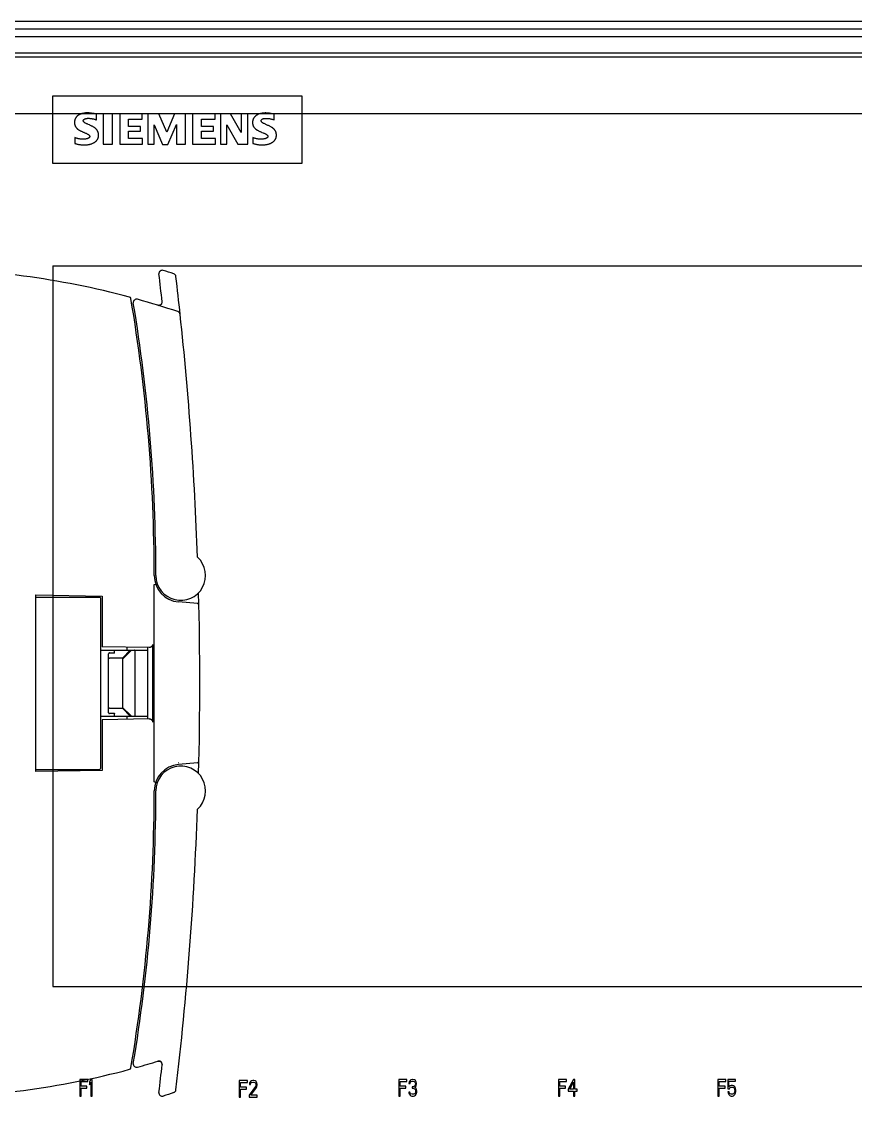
# Model space of a CAD drawing. Header units: millimetres. Extents: x 979 to 5828, y -1860 to 642.
# Drawn here: x 3157.7 to 3258.3, y 375 to 505.1 of the extents above; entities that cross this region are included whole.
import ezdxf

# ---------------------------------------------------------------- set-up
doc = ezdxf.new("R2010")
doc.units = ezdxf.units.MM

msp = doc.modelspace()

# ---------------------------------------------------------------- linework, layer by layer
at = {"color": 7, "linetype": 'Continuous'}
for p, q in [((3344.044, 505.104), (3134.022, 505.104)), ((3135.833, 504.24), (3342.233, 504.24)), ((3342.233, 503.253), (3135.833, 503.253)), ((3341.233, 501.304), (3136.833, 501.304)), ((3340.733, 500.804), (3137.333, 500.804)), ((3161.424, 496.104), (3161.424, 488.004)), ((3191.524, 496.104), (3161.424, 496.104)), ((3191.524, 488.004), (3191.524, 496.104)), ((3166.716, 493.234), (3166.716, 493.936)), ((3167.535, 493.975), (3167.535, 490.309)), ((3168.666, 493.975), (3167.535, 493.975)), ((3168.666, 490.309), (3168.666, 493.975)), ((3169.524, 493.975), (3169.524, 490.309)), ((3172.215, 493.975), (3169.524, 493.975)), ((3170.577, 492.454), (3170.577, 493.312)), ((3170.577, 493.312), (3172.215, 493.312)), ((3172.215, 493.312), (3172.215, 493.975)), ((3172.917, 493.975), (3172.917, 490.309)), ((3174.243, 493.975), (3172.917, 493.975)), ((3175.218, 491.752), (3174.243, 493.975)), ((3176.115, 493.975), (3175.218, 491.752)), ((3177.441, 493.975), (3176.115, 493.975)), ((3177.441, 490.309), (3177.441, 493.975)), ((3178.299, 493.975), (3178.299, 490.309)), ((3181.029, 493.975), (3178.299, 493.975)), ((3179.391, 492.454), (3179.391, 493.312)), ((3179.391, 493.312), (3181.029, 493.312)), ((3181.029, 493.312), (3181.029, 493.975)), ((3181.692, 493.975), (3181.692, 490.309)), ((3182.901, 493.975), (3181.692, 493.975)), ((3184.188, 491.713), (3182.901, 493.975)), ((3184.188, 493.975), (3184.188, 491.713)), ((3184.968, 493.975), (3184.188, 493.975)), ((3184.968, 490.309), (3184.968, 493.975)), ((3188.166, 493.936), (3187.948, 493.973)), ((3188.166, 493.234), (3188.166, 493.936)), ((3172.02, 492.454), (3170.577, 492.454)), ((3170.577, 490.972), (3170.577, 491.869)), ((3170.577, 491.869), (3172.02, 491.869)), ((3172.02, 491.869), (3172.02, 492.454)), ((3173.658, 490.309), (3173.658, 492.649)), ((3173.658, 492.649), (3174.672, 490.27)), ((3175.335, 490.27), (3176.388, 492.688)), ((3176.388, 492.688), (3176.388, 490.309)), ((3180.834, 492.454), (3179.391, 492.454)), ((3179.391, 490.972), (3179.391, 491.869)), ((3179.391, 491.869), (3180.834, 491.869)), ((3180.834, 491.869), (3180.834, 492.454)), ((3182.433, 490.309), (3182.433, 492.649)), ((3182.433, 492.649), (3183.759, 490.309)), ((3164.103, 491.089), (3164.103, 490.387)), ((3172.254, 490.972), (3170.577, 490.972)), ((3172.254, 490.309), (3172.254, 490.972)), ((3181.068, 490.972), (3179.391, 490.972)), ((3181.068, 490.309), (3181.068, 490.972)), ((3185.592, 491.089), (3185.592, 490.387)), ((3167.535, 490.309), (3168.666, 490.309)), ((3169.524, 490.309), (3172.254, 490.309)), ((3172.917, 490.309), (3173.658, 490.309)), ((3174.672, 490.27), (3175.335, 490.27)), ((3176.388, 490.309), (3177.441, 490.309)), ((3178.299, 490.309), (3181.068, 490.309)), ((3181.692, 490.309), (3182.433, 490.309)), ((3183.759, 490.309), (3184.968, 490.309)), ((3161.424, 488.004), (3191.524, 488.004)), ((3161.433, 475.604), (3161.433, 388.604)), ((3161.433, 475.604), (3330.233, 475.604)), ((3174.58, 471.03), (3174.562, 471.003)), ((3174.597, 471.06), (3174.58, 471.03)), ((3174.13, 470.861), (3174.127, 470.861)), ((3174.145, 470.856), (3174.13, 470.861)), ((3174.168, 470.851), (3174.145, 470.856)), ((3174.193, 470.847), (3174.168, 470.851)), ((3174.22, 470.845), (3174.193, 470.847)), ((3174.247, 470.844), (3174.22, 470.845)), ((3174.275, 470.846), (3174.247, 470.844)), ((3174.304, 470.849), (3174.275, 470.846)), ((3174.332, 470.855), (3174.304, 470.849)), ((3174.361, 470.862), (3174.332, 470.855)), ((3174.389, 470.872), (3174.361, 470.862)), ((3174.417, 470.884), (3174.389, 470.872)), ((3174.444, 470.899), (3174.417, 470.884)), ((3174.47, 470.915), (3174.444, 470.899)), ((3174.495, 470.934), (3174.47, 470.915)), ((3174.519, 470.955), (3174.495, 470.934)), ((3174.541, 470.978), (3174.519, 470.955)), ((3174.562, 471.003), (3174.541, 470.978)), ((3176.819, 469.751), (3176.819, 469.75)), ((3173.668, 437.133), (3173.857, 437.198)), ((3159.385, 435.894), (3167.385, 435.754)), ((3159.385, 414.571), (3159.385, 435.894)), ((3173.668, 413.331), (3173.668, 437.133)), ((3159.385, 435.632), (3167.085, 435.632)), ((3167.185, 435.532), (3167.185, 414.932)), ((3167.385, 435.754), (3167.385, 429.632)), ((3178.897, 434.844), (3176.606, 435.044)), ((3173.085, 429.533), (3167.385, 429.632)), ((3170.385, 429.58), (3170.385, 429.232)), ((3172.885, 429.536), (3172.885, 420.928)), ((3173.485, 429.926), (3173.485, 420.539)), ((3167.185, 429.232), (3172.885, 429.232)), ((3168.193, 428.829), (3168.185, 428.791)), ((3168.185, 421.674), (3168.185, 428.791)), ((3168.214, 428.862), (3168.193, 428.829)), ((3168.247, 428.883), (3168.214, 428.862)), ((3168.285, 428.891), (3168.247, 428.883)), ((3168.285, 428.891), (3168.815, 428.891)), ((3169.844, 428.262), (3168.285, 428.262)), ((3168.885, 428.862), (3168.885, 429.232)), ((3170.785, 429.203), (3169.844, 428.262)), ((3170.856, 429.132), (3169.914, 428.191)), ((3169.914, 422.274), (3169.914, 428.191)), ((3170.785, 429.203), (3170.785, 429.232)), ((3171.385, 421.332), (3171.385, 429.132)), ((3168.185, 421.674), (3168.195, 421.63)), ((3168.195, 421.63), (3168.224, 421.595)), ((3168.224, 421.595), (3168.269, 421.575)), ((3168.285, 422.203), (3169.844, 422.203)), ((3168.885, 421.232), (3168.885, 421.603)), ((3169.844, 422.203), (3170.785, 421.262)), ((3169.914, 422.274), (3170.856, 421.332)), ((3167.185, 421.238), (3167.191, 421.239)), ((3172.885, 421.232), (3167.185, 421.232)), ((3167.191, 421.239), (3167.197, 421.24)), ((3167.197, 421.24), (3167.203, 421.24)), ((3167.203, 421.24), (3167.209, 421.241)), ((3167.209, 421.241), (3167.214, 421.242)), ((3173.085, 420.932), (3167.385, 420.832)), ((3167.385, 420.832), (3167.385, 414.71)), ((3168.269, 421.575), (3168.285, 421.574)), ((3168.815, 421.574), (3168.285, 421.574)), ((3170.385, 421.232), (3170.385, 420.885)), ((3170.785, 421.232), (3170.785, 421.262)), ((3176.596, 415.619), (3176.57, 415.617)), ((3178.897, 415.621), (3176.606, 415.42)), ((3159.385, 414.832), (3167.085, 414.832)), ((3167.385, 414.71), (3159.385, 414.571)), ((3173.857, 413.267), (3173.668, 413.331)), ((3161.433, 388.604), (3316.633, 388.604)), ((3174.127, 379.603), (3174.13, 379.604)), ((3174.127, 379.603), (3174.127, 379.603)), ((3174.13, 379.604), (3174.145, 379.608)), ((3174.145, 379.608), (3174.168, 379.613)), ((3174.168, 379.613), (3174.193, 379.617)), ((3174.193, 379.617), (3174.22, 379.62)), ((3174.22, 379.62), (3174.247, 379.62)), ((3174.247, 379.62), (3174.275, 379.619)), ((3174.275, 379.619), (3174.304, 379.616)), ((3174.304, 379.616), (3174.332, 379.61)), ((3174.332, 379.61), (3174.361, 379.602)), ((3174.361, 379.602), (3174.389, 379.592)), ((3174.389, 379.592), (3174.417, 379.58)), ((3174.417, 379.58), (3174.444, 379.566)), ((3174.444, 379.566), (3174.47, 379.549)), ((3174.47, 379.549), (3174.495, 379.531)), ((3174.495, 379.531), (3174.519, 379.51)), ((3174.501, 379.527), (3174.498, 379.529)), ((3174.504, 379.524), (3174.501, 379.527)), ((3174.506, 379.522), (3174.504, 379.524)), ((3174.519, 379.51), (3174.541, 379.486)), ((3174.541, 379.486), (3174.562, 379.461)), ((3174.562, 379.461), (3174.58, 379.434)), ((3174.58, 379.434), (3174.597, 379.405)), ((3174.64, 379.176), (3174.641, 379.177)), ((3174.671, 379.232), (3174.673, 379.237)), ((3174.673, 379.237), (3174.682, 379.252)), ((3174.682, 379.252), (3174.685, 379.257)), ((3164.698, 377.395), (3164.698, 375.395)), ((3165.673, 377.395), (3164.698, 377.395)), ((3165.673, 377.14), (3165.673, 377.395)), ((3166.052, 377.395), (3165.889, 377.097)), ((3166.214, 377.395), (3166.052, 377.395)), ((3166.214, 375.395), (3166.214, 377.395)), ((3203.198, 377.395), (3203.198, 375.395)), ((3204.173, 377.395), (3203.198, 377.395)), ((3204.173, 377.14), (3204.173, 377.395)), ((3204.66, 377.353), (3204.552, 377.267)), ((3204.85, 377.395), (3204.66, 377.353)), ((3204.904, 377.395), (3204.85, 377.395)), ((3205.094, 377.353), (3204.904, 377.395)), ((3205.202, 377.267), (3205.094, 377.353)), ((3222.448, 377.395), (3222.448, 375.395)), ((3223.423, 377.395), (3222.448, 377.395)), ((3223.423, 377.14), (3223.423, 377.395)), ((3224.289, 377.395), (3223.639, 376.246)), ((3224.452, 377.395), (3224.289, 377.395)), ((3224.452, 376.246), (3224.452, 377.395)), ((3241.698, 377.395), (3241.698, 375.395)), ((3242.673, 377.395), (3241.698, 377.395)), ((3242.673, 377.14), (3242.673, 377.395)), ((3242.889, 377.395), (3242.889, 376.289)), ((3243.81, 377.395), (3242.889, 377.395)), ((3243.81, 377.182), (3243.81, 377.395)), ((3164.86, 376.587), (3164.86, 377.14)), ((3164.86, 377.14), (3165.673, 377.14)), ((3165.564, 376.587), (3164.86, 376.587)), ((3164.86, 375.395), (3164.86, 376.331)), ((3164.86, 376.331), (3165.564, 376.331)), ((3165.564, 376.331), (3165.564, 376.587)), ((3165.889, 377.097), (3165.889, 376.757)), ((3165.889, 376.757), (3166.052, 377.055)), ((3166.052, 377.055), (3166.052, 375.395)), ((3183.946, 377.281), (3183.946, 375.281)), ((3184.921, 377.281), (3183.946, 377.281)), ((3184.108, 376.472), (3184.108, 377.025)), ((3184.108, 377.025), (3184.921, 377.025)), ((3184.812, 376.472), (3184.108, 376.472)), ((3184.108, 375.281), (3184.108, 376.217)), ((3184.108, 376.217), (3184.812, 376.217)), ((3184.812, 376.217), (3184.812, 376.472)), ((3184.921, 377.025), (3184.921, 377.281)), ((3185.896, 376.557), (3185.137, 375.493)), ((3185.192, 376.983), (3185.164, 376.812)), ((3185.164, 376.812), (3185.3, 376.812)), ((3185.3, 377.153), (3185.192, 376.983)), ((3185.408, 377.238), (3185.3, 377.153)), ((3185.3, 376.812), (3185.354, 376.94)), ((3185.354, 376.94), (3185.435, 377.025)), ((3185.354, 375.493), (3186.031, 376.429)), ((3185.598, 377.281), (3185.408, 377.238)), ((3185.435, 377.025), (3185.571, 377.068)), ((3185.571, 377.068), (3185.679, 377.068)), ((3185.706, 377.281), (3185.598, 377.281)), ((3185.679, 377.068), (3185.814, 377.025)), ((3185.869, 377.238), (3185.706, 377.281)), ((3185.814, 377.025), (3185.896, 376.94)), ((3185.977, 377.153), (3185.869, 377.238)), ((3185.896, 376.94), (3185.95, 376.812)), ((3185.95, 376.727), (3185.896, 376.557)), ((3185.95, 376.812), (3185.95, 376.727)), ((3186.085, 376.983), (3185.977, 377.153)), ((3186.031, 376.429), (3186.085, 376.557)), ((3186.112, 376.812), (3186.085, 376.983)), ((3186.085, 376.557), (3186.112, 376.727)), ((3186.112, 376.727), (3186.112, 376.812)), ((3203.36, 376.587), (3203.36, 377.14)), ((3203.36, 377.14), (3204.173, 377.14)), ((3204.064, 376.587), (3203.36, 376.587)), ((3203.36, 375.395), (3203.36, 376.331)), ((3203.36, 376.331), (3204.064, 376.331)), ((3204.064, 376.331), (3204.064, 376.587)), ((3204.444, 377.097), (3204.416, 376.927)), ((3204.416, 376.927), (3204.552, 376.927)), ((3204.552, 377.267), (3204.444, 377.097)), ((3204.552, 376.927), (3204.606, 377.055)), ((3204.606, 377.055), (3204.687, 377.14)), ((3204.687, 377.14), (3204.823, 377.182)), ((3204.823, 377.182), (3204.931, 377.182)), ((3204.823, 376.501), (3204.823, 376.331)), ((3204.931, 376.501), (3204.823, 376.501)), ((3204.823, 376.331), (3204.931, 376.331)), ((3204.931, 377.182), (3205.066, 377.14)), ((3205.094, 376.587), (3204.931, 376.501)), ((3204.931, 376.331), (3205.094, 376.289)), ((3205.066, 377.14), (3205.148, 377.055)), ((3205.148, 376.672), (3205.094, 376.587)), ((3205.094, 376.289), (3205.175, 376.204)), ((3205.148, 377.055), (3205.202, 376.927)), ((3205.202, 376.842), (3205.148, 376.672)), ((3205.148, 376.416), (3205.256, 376.544)), ((3205.283, 376.331), (3205.148, 376.416)), ((3205.175, 376.204), (3205.229, 376.033)), ((3205.31, 377.097), (3205.202, 377.267)), ((3205.202, 376.927), (3205.202, 376.842)), ((3205.256, 376.544), (3205.31, 376.672)), ((3205.337, 376.204), (3205.283, 376.331)), ((3205.337, 376.927), (3205.31, 377.097)), ((3205.31, 376.672), (3205.337, 376.842)), ((3205.337, 376.842), (3205.337, 376.927)), ((3205.364, 376.033), (3205.337, 376.204)), ((3222.61, 376.587), (3222.61, 377.14)), ((3222.61, 377.14), (3223.423, 377.14)), ((3223.314, 376.587), (3222.61, 376.587)), ((3222.61, 375.395), (3222.61, 376.331)), ((3222.61, 376.331), (3223.314, 376.331)), ((3223.314, 376.331), (3223.314, 376.587)), ((3223.639, 376.246), (3223.639, 375.991)), ((3223.829, 376.246), (3224.289, 377.055)), ((3224.289, 376.246), (3223.829, 376.246)), ((3224.289, 377.055), (3224.289, 376.246)), ((3224.723, 376.246), (3224.452, 376.246)), ((3224.723, 375.991), (3224.723, 376.246)), ((3241.86, 376.587), (3241.86, 377.14)), ((3241.86, 377.14), (3242.673, 377.14)), ((3242.564, 376.587), (3241.86, 376.587)), ((3241.86, 375.395), (3241.86, 376.331)), ((3241.86, 376.331), (3242.564, 376.331)), ((3242.564, 376.331), (3242.564, 376.587)), ((3242.889, 376.289), (3243.079, 376.289)), ((3243.025, 376.501), (3243.025, 377.182)), ((3243.025, 377.182), (3243.81, 377.182)), ((3243.16, 376.629), (3243.025, 376.501)), ((3243.079, 376.289), (3243.187, 376.416)), ((3243.296, 376.672), (3243.16, 376.629)), ((3243.187, 376.416), (3243.296, 376.459)), ((3243.458, 376.672), (3243.296, 376.672)), ((3243.296, 376.459), (3243.458, 376.459)), ((3243.594, 376.629), (3243.458, 376.672)), ((3243.458, 376.459), (3243.566, 376.416)), ((3243.566, 376.416), (3243.648, 376.331)), ((3243.729, 376.501), (3243.594, 376.629)), ((3243.648, 376.331), (3243.702, 376.204)), ((3243.702, 376.204), (3243.729, 376.076)), ((3243.81, 376.331), (3243.729, 376.501)), ((3243.729, 376.076), (3243.729, 375.991)), ((3243.864, 376.118), (3243.81, 376.331)), ((3243.864, 375.948), (3243.864, 376.118)), ((3164.698, 375.395), (3164.86, 375.395)), ((3166.052, 375.395), (3166.214, 375.395)), ((3183.946, 375.281), (3184.108, 375.281)), ((3185.137, 375.493), (3185.137, 375.281)), ((3185.137, 375.281), (3186.112, 375.281)), ((3186.112, 375.493), (3185.354, 375.493)), ((3186.112, 375.281), (3186.112, 375.493)), ((3203.198, 375.395), (3203.36, 375.395)), ((3204.389, 375.863), (3204.416, 375.735)), ((3204.525, 375.863), (3204.389, 375.863)), ((3204.416, 375.735), (3204.471, 375.608)), ((3204.471, 375.608), (3204.552, 375.523)), ((3204.552, 375.778), (3204.525, 375.863)), ((3204.606, 375.693), (3204.552, 375.778)), ((3204.552, 375.523), (3204.66, 375.438)), ((3204.66, 375.65), (3204.606, 375.693)), ((3204.796, 375.608), (3204.66, 375.65)), ((3204.66, 375.438), (3204.769, 375.395)), ((3204.769, 375.395), (3204.985, 375.395)), ((3204.958, 375.608), (3204.796, 375.608)), ((3205.094, 375.65), (3204.958, 375.608)), ((3204.985, 375.395), (3205.094, 375.438)), ((3205.148, 375.693), (3205.094, 375.65)), ((3205.094, 375.438), (3205.202, 375.523)), ((3205.202, 375.778), (3205.148, 375.693)), ((3205.229, 375.863), (3205.202, 375.778)), ((3205.202, 375.523), (3205.283, 375.608)), ((3205.229, 376.033), (3205.229, 375.863)), ((3205.283, 375.608), (3205.337, 375.735)), ((3205.337, 375.735), (3205.364, 375.863)), ((3205.364, 375.863), (3205.364, 376.033)), ((3222.448, 375.395), (3222.61, 375.395)), ((3223.639, 375.991), (3224.289, 375.991)), ((3224.289, 375.991), (3224.289, 375.395)), ((3224.289, 375.395), (3224.452, 375.395)), ((3224.452, 375.395), (3224.452, 375.991)), ((3224.452, 375.991), (3224.723, 375.991)), ((3241.698, 375.395), (3241.86, 375.395)), ((3242.889, 375.906), (3242.944, 375.735)), ((3243.052, 375.906), (3242.889, 375.906)), ((3242.944, 375.735), (3243.025, 375.565)), ((3243.025, 375.565), (3243.16, 375.438)), ((3243.106, 375.735), (3243.052, 375.906)), ((3243.187, 375.65), (3243.106, 375.735)), ((3243.16, 375.438), (3243.296, 375.395)), ((3243.296, 375.608), (3243.187, 375.65)), ((3243.458, 375.608), (3243.296, 375.608)), ((3243.296, 375.395), (3243.458, 375.395)), ((3243.566, 375.65), (3243.458, 375.608)), ((3243.458, 375.395), (3243.594, 375.438)), ((3243.648, 375.735), (3243.566, 375.65)), ((3243.594, 375.438), (3243.729, 375.565)), ((3243.702, 375.863), (3243.648, 375.735)), ((3243.729, 375.991), (3243.702, 375.863)), ((3243.729, 375.565), (3243.81, 375.735)), ((3243.81, 375.735), (3243.864, 375.948))]:
    msp.add_line(p, q, dxfattribs=at)
at = {"color": 215, "true_color": 0xa953a0}
msp.add_lwpolyline([(3141.033, 494.006), (3337.033, 494.006), (3337.033, 354.006), (3141.033, 354.006), (3141.033, 494.006)], dxfattribs=at)
at = {"color": 7, "linetype": 'Continuous'}
for points in [[(3166.498, 493.975), (3166.425, 493.988), (3166.352, 494), (3166.279, 494.012), (3166.206, 494.024), (3166.133, 494.035), (3166.06, 494.044), (3165.986, 494.054), (3165.913, 494.061), (3165.839, 494.068), (3165.766, 494.073), (3165.692, 494.077), (3165.618, 494.078), (3165.544, 494.077), (3165.47, 494.073), (3165.396, 494.068), (3165.323, 494.06), (3165.249, 494.05), (3165.176, 494.039), (3165.104, 494.025), (3165.031, 494.008), (3164.96, 493.989), (3164.889, 493.968), (3164.82, 493.943), (3164.785, 493.93), (3164.751, 493.916), (3164.717, 493.901), (3164.684, 493.885), (3164.651, 493.868), (3164.618, 493.851), (3164.586, 493.833), (3164.554, 493.814), (3164.522, 493.794), (3164.492, 493.773), (3164.462, 493.751), (3164.432, 493.728), (3164.404, 493.705), (3164.376, 493.68), (3164.349, 493.654), (3164.323, 493.628), (3164.298, 493.6), (3164.275, 493.572), (3164.252, 493.542), (3164.231, 493.512), (3164.211, 493.481), (3164.192, 493.448), (3164.174, 493.416), (3164.158, 493.382), (3164.143, 493.348), (3164.129, 493.314), (3164.117, 493.279), (3164.106, 493.243), (3164.096, 493.208), (3164.088, 493.171), (3164.081, 493.135), (3164.075, 493.098), (3164.071, 493.062), (3164.067, 493.025), (3164.065, 492.987), (3164.064, 492.95), (3164.064, 492.913), (3164.065, 492.876), (3164.067, 492.839), (3164.07, 492.802), (3164.075, 492.765), (3164.081, 492.728), (3164.088, 492.692), (3164.096, 492.656), (3164.106, 492.62), (3164.118, 492.585), (3164.13, 492.55), (3164.145, 492.516), (3164.16, 492.482), (3164.177, 492.449), (3164.195, 492.417), (3164.214, 492.385), (3164.235, 492.354), (3164.256, 492.324), (3164.279, 492.294), (3164.303, 492.266), (3164.327, 492.238), (3164.352, 492.211), (3164.379, 492.184), (3164.406, 492.159), (3164.434, 492.134), (3164.462, 492.111), (3164.491, 492.088), (3164.521, 492.066), (3164.552, 492.046), (3164.583, 492.026), (3164.647, 491.988), (3164.712, 491.953), (3164.778, 491.919), (3164.844, 491.887), (3164.911, 491.855), (3164.978, 491.825), (3165.046, 491.795), (3165.113, 491.765), (3165.181, 491.737), (3165.25, 491.708), (3165.318, 491.679), (3165.385, 491.65), (3165.453, 491.62), (3165.52, 491.589), (3165.587, 491.557), (3165.652, 491.523), (3165.684, 491.504), (3165.716, 491.485), (3165.747, 491.465), (3165.777, 491.443), (3165.806, 491.419), (3165.832, 491.393), (3165.845, 491.379), (3165.856, 491.365), (3165.867, 491.349), (3165.877, 491.333), (3165.886, 491.316), (3165.894, 491.299), (3165.9, 491.282), (3165.905, 491.264), (3165.908, 491.245), (3165.908, 491.227), (3165.907, 491.208), (3165.903, 491.19), (3165.898, 491.172), (3165.891, 491.154), (3165.883, 491.137), (3165.873, 491.121), (3165.862, 491.106), (3165.85, 491.092), (3165.837, 491.079), (3165.823, 491.066), (3165.809, 491.055), (3165.793, 491.044), (3165.761, 491.025), (3165.728, 491.008), (3165.694, 490.993), (3165.66, 490.98), (3165.625, 490.968), (3165.589, 490.958), (3165.553, 490.949), (3165.517, 490.94), (3165.481, 490.933), (3165.408, 490.921), (3165.335, 490.912), (3165.261, 490.906), (3165.187, 490.902), (3165.113, 490.9), (3165.04, 490.9), (3164.966, 490.902), (3164.892, 490.906), (3164.818, 490.912), (3164.745, 490.921), (3164.672, 490.931), (3164.599, 490.944), (3164.526, 490.959), (3164.454, 490.976), (3164.383, 490.995), (3164.312, 491.016), (3164.242, 491.038), (3164.172, 491.063), (3164.103, 491.089)], [(3165.723, 492.679), (3165.655, 492.709), (3165.587, 492.74), (3165.52, 492.771), (3165.454, 492.803), (3165.389, 492.838), (3165.356, 492.857), (3165.325, 492.876), (3165.294, 492.897), (3165.264, 492.918), (3165.235, 492.942), (3165.208, 492.968), (3165.196, 492.981), (3165.184, 492.996), (3165.172, 493.011), (3165.161, 493.027), (3165.152, 493.043), (3165.143, 493.06), (3165.136, 493.078), (3165.13, 493.095), (3165.126, 493.114), (3165.125, 493.132), (3165.125, 493.15), (3165.128, 493.169), (3165.132, 493.187), (3165.139, 493.205), (3165.147, 493.222), (3165.157, 493.238), (3165.169, 493.252), (3165.181, 493.266), (3165.195, 493.279), (3165.209, 493.29), (3165.225, 493.301), (3165.24, 493.311), (3165.273, 493.33), (3165.306, 493.345), (3165.341, 493.359), (3165.376, 493.372), (3165.411, 493.383), (3165.447, 493.392), (3165.483, 493.401), (3165.519, 493.408), (3165.555, 493.415), (3165.592, 493.42), (3165.629, 493.424), (3165.666, 493.426), (3165.703, 493.428), (3165.74, 493.429), (3165.777, 493.429), (3165.851, 493.426), (3165.925, 493.421), (3165.998, 493.413), (3166.072, 493.402), (3166.145, 493.39), (3166.217, 493.376), (3166.29, 493.36), (3166.362, 493.342), (3166.433, 493.323), (3166.504, 493.303), (3166.575, 493.281), (3166.646, 493.258), (3166.716, 493.234)], [(3166.716, 493.936), (3166.643, 493.949), (3166.498, 493.975)], [(3187.948, 493.973), (3187.876, 493.985), (3187.803, 493.997), (3187.731, 494.008), (3187.658, 494.019), (3187.585, 494.029), (3187.512, 494.039), (3187.439, 494.047), (3187.366, 494.054), (3187.293, 494.06), (3187.219, 494.065), (3187.146, 494.068), (3187.072, 494.068), (3186.999, 494.066), (3186.925, 494.062), (3186.852, 494.056), (3186.779, 494.048), (3186.706, 494.037), (3186.633, 494.024), (3186.561, 494.009), (3186.49, 493.991), (3186.419, 493.971), (3186.349, 493.948), (3186.28, 493.921), (3186.246, 493.907), (3186.213, 493.892), (3186.18, 493.876), (3186.147, 493.86), (3186.114, 493.842), (3186.082, 493.824), (3186.05, 493.805), (3186.019, 493.785), (3185.988, 493.765), (3185.958, 493.743), (3185.929, 493.721), (3185.9, 493.698), (3185.872, 493.674), (3185.845, 493.649), (3185.819, 493.623), (3185.794, 493.596), (3185.77, 493.568), (3185.746, 493.539), (3185.724, 493.509), (3185.704, 493.479), (3185.684, 493.447), (3185.666, 493.415), (3185.648, 493.383), (3185.633, 493.349), (3185.618, 493.315), (3185.605, 493.281), (3185.593, 493.246), (3185.583, 493.21), (3185.574, 493.175), (3185.566, 493.138), (3185.56, 493.102), (3185.554, 493.066), (3185.551, 493.029), (3185.548, 492.992), (3185.546, 492.955), (3185.546, 492.918), (3185.547, 492.881), (3185.549, 492.844), (3185.552, 492.807), (3185.556, 492.77), (3185.562, 492.734), (3185.569, 492.698), (3185.577, 492.662), (3185.587, 492.626), (3185.598, 492.591), (3185.611, 492.556), (3185.625, 492.522), (3185.64, 492.489), (3185.657, 492.456), (3185.675, 492.424), (3185.694, 492.392), (3185.715, 492.361), (3185.736, 492.331), (3185.758, 492.302), (3185.782, 492.273), (3185.806, 492.245), (3185.831, 492.218), (3185.857, 492.192), (3185.884, 492.166), (3185.911, 492.142), (3185.94, 492.118), (3185.969, 492.095), (3185.998, 492.073), (3186.028, 492.052), (3186.059, 492.032), (3186.09, 492.013), (3186.154, 491.976), (3186.219, 491.941), (3186.285, 491.908), (3186.351, 491.876), (3186.418, 491.845), (3186.485, 491.815), (3186.552, 491.785), (3186.62, 491.756), (3186.687, 491.728)], [(3187.319, 492.608), (3187.168, 492.675), (3187.092, 492.709), (3187.017, 492.743), (3186.942, 492.779), (3186.869, 492.817), (3186.833, 492.837), (3186.797, 492.859), (3186.762, 492.881), (3186.729, 492.906), (3186.697, 492.933), (3186.682, 492.947), (3186.668, 492.963), (3186.655, 492.979), (3186.642, 492.995), (3186.631, 493.013), (3186.621, 493.032), (3186.612, 493.051), (3186.605, 493.071), (3186.6, 493.091), (3186.597, 493.111), (3186.596, 493.132), (3186.598, 493.153), (3186.602, 493.174), (3186.608, 493.194), (3186.616, 493.214), (3186.625, 493.233), (3186.637, 493.251), (3186.649, 493.269), (3186.663, 493.285), (3186.678, 493.299), (3186.694, 493.313), (3186.711, 493.325), (3186.729, 493.335), (3186.747, 493.345), (3186.766, 493.354), (3186.785, 493.362), (3186.826, 493.375), (3186.867, 493.386), (3186.908, 493.395), (3186.949, 493.403), (3186.99, 493.409), (3187.031, 493.413), (3187.072, 493.417), (3187.113, 493.419), (3187.196, 493.421), (3187.278, 493.419), (3187.361, 493.415), (3187.444, 493.408), (3187.526, 493.399), (3187.608, 493.386), (3187.689, 493.371), (3187.77, 493.354), (3187.85, 493.334), (3187.93, 493.312), (3188.009, 493.288), (3188.088, 493.262), (3188.166, 493.234)], [(3164.103, 490.387), (3164.174, 490.367), (3164.246, 490.348), (3164.317, 490.33), (3164.389, 490.313), (3164.462, 490.297), (3164.534, 490.282), (3164.607, 490.269), (3164.68, 490.256), (3164.753, 490.246), (3164.827, 490.236), (3164.901, 490.228), (3164.974, 490.222), (3165.048, 490.217), (3165.122, 490.214), (3165.196, 490.213), (3165.27, 490.213), (3165.344, 490.214), (3165.418, 490.218), (3165.492, 490.223), (3165.566, 490.23), (3165.64, 490.239), (3165.713, 490.25), (3165.786, 490.262), (3165.859, 490.277), (3165.931, 490.294), (3166.002, 490.314), (3166.073, 490.335), (3166.143, 490.36), (3166.212, 490.386), (3166.28, 490.416), (3166.347, 490.448), (3166.412, 490.483), (3166.444, 490.502), (3166.476, 490.522), (3166.507, 490.542), (3166.538, 490.563), (3166.568, 490.585), (3166.597, 490.608), (3166.626, 490.632), (3166.654, 490.656), (3166.68, 490.682), (3166.706, 490.709), (3166.731, 490.736), (3166.755, 490.765), (3166.778, 490.794), (3166.8, 490.824), (3166.821, 490.855), (3166.84, 490.887), (3166.858, 490.92), (3166.875, 490.953), (3166.89, 490.987), (3166.904, 491.021), (3166.917, 491.056), (3166.928, 491.092), (3166.938, 491.127), (3166.946, 491.164), (3166.953, 491.2), (3166.959, 491.237), (3166.963, 491.274), (3166.966, 491.311), (3166.968, 491.348), (3166.969, 491.386), (3166.969, 491.423), (3166.967, 491.46), (3166.965, 491.498), (3166.961, 491.535), (3166.956, 491.571), (3166.95, 491.608), (3166.942, 491.644), (3166.933, 491.68), (3166.923, 491.716), (3166.912, 491.751), (3166.899, 491.786), (3166.885, 491.82), (3166.869, 491.854), (3166.853, 491.887), (3166.835, 491.92), (3166.816, 491.952), (3166.796, 491.983), (3166.774, 492.014), (3166.752, 492.044), (3166.729, 492.073), (3166.705, 492.101), (3166.68, 492.129), (3166.654, 492.155), (3166.627, 492.181), (3166.6, 492.206), (3166.571, 492.23), (3166.542, 492.253), (3166.513, 492.276), (3166.482, 492.297), (3166.452, 492.318), (3166.388, 492.356), (3166.324, 492.393), (3166.259, 492.428), (3166.193, 492.462), (3166.127, 492.494), (3166.06, 492.527), (3165.993, 492.558), (3165.925, 492.589), (3165.858, 492.619), (3165.723, 492.679)], [(3185.592, 490.387), (3185.672, 490.365), (3185.752, 490.344), (3185.832, 490.325), (3185.913, 490.306), (3185.994, 490.289), (3186.075, 490.274), (3186.157, 490.26), (3186.238, 490.248), (3186.321, 490.238), (3186.403, 490.23), (3186.485, 490.224), (3186.568, 490.219), (3186.651, 490.217), (3186.734, 490.216), (3186.816, 490.218), (3186.899, 490.222), (3186.982, 490.228), (3187.064, 490.237), (3187.146, 490.247), (3187.228, 490.261), (3187.309, 490.276), (3187.39, 490.295), (3187.47, 490.316), (3187.549, 490.341), (3187.588, 490.354), (3187.627, 490.368), (3187.665, 490.383), (3187.704, 490.399), (3187.742, 490.416), (3187.779, 490.433), (3187.816, 490.452), (3187.853, 490.471), (3187.889, 490.492), (3187.925, 490.513), (3187.96, 490.536), (3187.994, 490.559), (3188.028, 490.584), (3188.06, 490.609), (3188.092, 490.636), (3188.123, 490.664), (3188.152, 490.693), (3188.18, 490.724), (3188.207, 490.755), (3188.233, 490.788), (3188.257, 490.822), (3188.28, 490.857), (3188.301, 490.893), (3188.32, 490.93), (3188.338, 490.967), (3188.354, 491.006), (3188.369, 491.045), (3188.381, 491.084), (3188.392, 491.124), (3188.401, 491.165), (3188.409, 491.206), (3188.415, 491.247), (3188.419, 491.288), (3188.422, 491.33), (3188.423, 491.371), (3188.423, 491.413), (3188.422, 491.455), (3188.419, 491.496), (3188.415, 491.538), (3188.409, 491.579), (3188.402, 491.62), (3188.393, 491.66), (3188.382, 491.7), (3188.37, 491.74), (3188.356, 491.779), (3188.34, 491.817), (3188.323, 491.855), (3188.304, 491.892), (3188.283, 491.928), (3188.262, 491.963), (3188.238, 491.998), (3188.214, 492.032), (3188.188, 492.064), (3188.161, 492.096), (3188.133, 492.127), (3188.104, 492.157), (3188.074, 492.185), (3188.043, 492.213), (3188.011, 492.239), (3187.978, 492.264), (3187.945, 492.288), (3187.91, 492.311), (3187.875, 492.333), (3187.839, 492.354), (3187.767, 492.394), (3187.694, 492.433), (3187.62, 492.47), (3187.545, 492.506), (3187.47, 492.541), (3187.395, 492.575), (3187.319, 492.608)], [(3186.687, 491.728), (3186.823, 491.671), (3186.891, 491.642), (3186.958, 491.613), (3187.025, 491.583), (3187.092, 491.551), (3187.157, 491.517), (3187.189, 491.499), (3187.22, 491.48), (3187.251, 491.46), (3187.281, 491.438), (3187.309, 491.414), (3187.323, 491.401), (3187.335, 491.388), (3187.348, 491.373), (3187.359, 491.359), (3187.37, 491.343), (3187.38, 491.327), (3187.388, 491.31), (3187.395, 491.293), (3187.4, 491.275), (3187.404, 491.257), (3187.405, 491.239), (3187.404, 491.22), (3187.401, 491.202), (3187.396, 491.184), (3187.39, 491.166), (3187.382, 491.149), (3187.372, 491.133), (3187.361, 491.118), (3187.349, 491.104), (3187.336, 491.091), (3187.322, 491.078), (3187.307, 491.067), (3187.292, 491.056), (3187.276, 491.047), (3187.244, 491.029), (3187.211, 491.013), (3187.177, 490.999), (3187.142, 490.986), (3187.107, 490.975), (3187.071, 490.965), (3187.036, 490.956), (3186.964, 490.941), (3186.891, 490.929), (3186.818, 490.919), (3186.745, 490.912), (3186.672, 490.907), (3186.598, 490.905), (3186.525, 490.904), (3186.451, 490.906), (3186.378, 490.91), (3186.304, 490.916), (3186.231, 490.924), (3186.158, 490.934), (3186.086, 490.946), (3186.014, 490.961), (3185.942, 490.978), (3185.871, 490.996), (3185.8, 491.017), (3185.73, 491.039), (3185.661, 491.063), (3185.592, 491.089)], [(3176.033, 474.657), (3175.719, 474.76), (3175.404, 474.862), (3175.088, 474.962), (3174.772, 475.062)], [(3173.485, 429.926), (3173.485, 429.916), (3173.484, 429.906), (3173.484, 429.896), (3173.483, 429.886), (3173.482, 429.877), (3173.481, 429.867), (3173.479, 429.857), (3173.477, 429.847), (3173.475, 429.838), (3173.473, 429.828), (3173.47, 429.818), (3173.467, 429.809), (3173.465, 429.8), (3173.461, 429.791), (3173.458, 429.782), (3173.455, 429.774), (3173.451, 429.765), (3173.447, 429.757), (3173.443, 429.748), (3173.439, 429.74), (3173.434, 429.732), (3173.429, 429.724), (3173.425, 429.716), (3173.419, 429.708), (3173.414, 429.7), (3173.409, 429.692), (3173.403, 429.685), (3173.397, 429.677), (3173.391, 429.67), (3173.385, 429.663), (3173.378, 429.656), (3173.372, 429.649), (3173.365, 429.642), (3173.358, 429.636), (3173.351, 429.63), (3173.344, 429.623), (3173.336, 429.617), (3173.329, 429.612), (3173.321, 429.606), (3173.313, 429.6), (3173.305, 429.595), (3173.297, 429.59), (3173.288, 429.585), (3173.28, 429.58), (3173.271, 429.576), (3173.263, 429.571), (3173.254, 429.567), (3173.245, 429.563), (3173.236, 429.56), (3173.227, 429.556), (3173.218, 429.553), (3173.208, 429.55), (3173.199, 429.548), (3173.19, 429.545), (3173.18, 429.543), (3173.171, 429.541), (3173.162, 429.539), (3173.152, 429.537), (3173.143, 429.536), (3173.133, 429.535), (3173.123, 429.534), (3173.114, 429.533), (3173.104, 429.533), (3173.095, 429.533), (3173.085, 429.533)], [(3168.185, 428.191), (3168.185, 428.193), (3168.185, 428.194), (3168.185, 428.196), (3168.185, 428.198), (3168.186, 428.199), (3168.186, 428.201), (3168.186, 428.202), (3168.187, 428.204), (3168.187, 428.206), (3168.188, 428.207), (3168.188, 428.209), (3168.189, 428.21), (3168.19, 428.212), (3168.19, 428.214), (3168.191, 428.215), (3168.192, 428.217), (3168.193, 428.218), (3168.194, 428.22), (3168.195, 428.221), (3168.196, 428.223), (3168.197, 428.225), (3168.198, 428.226), (3168.2, 428.228), (3168.201, 428.229), (3168.202, 428.231), (3168.204, 428.232), (3168.205, 428.233), (3168.206, 428.235), (3168.208, 428.236), (3168.21, 428.237), (3168.211, 428.239), (3168.213, 428.24), (3168.214, 428.241), (3168.216, 428.242), (3168.218, 428.244), (3168.22, 428.245), (3168.222, 428.246), (3168.224, 428.247), (3168.227, 428.248), (3168.229, 428.249), (3168.231, 428.25), (3168.233, 428.251), (3168.235, 428.252), (3168.238, 428.253), (3168.24, 428.254), (3168.242, 428.255), (3168.244, 428.256), (3168.247, 428.256), (3168.249, 428.257), (3168.252, 428.258), (3168.254, 428.258), (3168.257, 428.259), (3168.259, 428.259), (3168.262, 428.26), (3168.264, 428.26), (3168.267, 428.26), (3168.27, 428.261), (3168.272, 428.261), (3168.275, 428.261), (3168.277, 428.261), (3168.28, 428.262), (3168.282, 428.262), (3168.285, 428.262)], [(3168.885, 428.862), (3168.883, 428.863), (3168.88, 428.865), (3168.878, 428.866), (3168.876, 428.868), (3168.873, 428.869), (3168.871, 428.871), (3168.869, 428.872), (3168.866, 428.874), (3168.864, 428.875), (3168.861, 428.876), (3168.859, 428.878), (3168.857, 428.879), (3168.855, 428.88), (3168.853, 428.88), (3168.851, 428.881), (3168.849, 428.882), (3168.847, 428.883), (3168.845, 428.884), (3168.843, 428.885), (3168.841, 428.885), (3168.839, 428.886), (3168.837, 428.887), (3168.835, 428.887), (3168.833, 428.888), (3168.832, 428.888), (3168.83, 428.889), (3168.829, 428.889), (3168.827, 428.89), (3168.826, 428.89), (3168.824, 428.89), (3168.823, 428.89), (3168.822, 428.891), (3168.82, 428.891), (3168.819, 428.891), (3168.817, 428.891), (3168.816, 428.891), (3168.814, 428.891)], [(3169.844, 428.262), (3169.846, 428.26), (3169.848, 428.259), (3169.85, 428.258), (3169.853, 428.257), (3169.855, 428.255), (3169.857, 428.254), (3169.859, 428.253), (3169.861, 428.251), (3169.863, 428.25), (3169.865, 428.248), (3169.867, 428.247), (3169.869, 428.245), (3169.871, 428.243), (3169.874, 428.242), (3169.876, 428.24), (3169.878, 428.238), (3169.88, 428.236), (3169.882, 428.235), (3169.883, 428.233), (3169.885, 428.231), (3169.887, 428.229), (3169.889, 428.227), (3169.891, 428.225), (3169.893, 428.223), (3169.894, 428.221), (3169.896, 428.219), (3169.898, 428.217), (3169.899, 428.215), (3169.901, 428.213), (3169.902, 428.211), (3169.904, 428.209), (3169.905, 428.206), (3169.907, 428.204), (3169.908, 428.202), (3169.909, 428.2), (3169.911, 428.198), (3169.912, 428.195), (3169.913, 428.193), (3169.914, 428.191)], [(3170.785, 429.232), (3170.787, 429.232), (3170.788, 429.232), (3170.79, 429.232), (3170.791, 429.232), (3170.793, 429.232), (3170.795, 429.231), (3170.796, 429.231), (3170.798, 429.231), (3170.8, 429.23), (3170.801, 429.23), (3170.803, 429.229), (3170.804, 429.229), (3170.806, 429.228), (3170.807, 429.227), (3170.809, 429.226), (3170.81, 429.226), (3170.812, 429.225), (3170.813, 429.224), (3170.815, 429.223), (3170.817, 429.222), (3170.818, 429.221), (3170.82, 429.219), (3170.821, 429.218), (3170.823, 429.217), (3170.824, 429.215), (3170.826, 429.214), (3170.827, 429.213), (3170.829, 429.211), (3170.83, 429.21), (3170.831, 429.208), (3170.832, 429.207), (3170.834, 429.205), (3170.835, 429.203), (3170.836, 429.201), (3170.837, 429.199), (3170.839, 429.197), (3170.84, 429.195), (3170.841, 429.193), (3170.842, 429.191), (3170.843, 429.189), (3170.844, 429.187), (3170.845, 429.184), (3170.846, 429.182), (3170.847, 429.18), (3170.848, 429.178), (3170.849, 429.175), (3170.85, 429.173), (3170.85, 429.171), (3170.851, 429.168), (3170.852, 429.166), (3170.852, 429.163), (3170.853, 429.161), (3170.853, 429.158), (3170.854, 429.156), (3170.854, 429.153), (3170.855, 429.15), (3170.855, 429.148), (3170.855, 429.145), (3170.855, 429.143), (3170.855, 429.14), (3170.856, 429.138), (3170.856, 429.135), (3170.856, 429.132)], [(3168.285, 422.203), (3168.282, 422.203), (3168.279, 422.203), (3168.277, 422.203), (3168.274, 422.203), (3168.271, 422.204), (3168.269, 422.204), (3168.266, 422.204), (3168.263, 422.205), (3168.26, 422.205), (3168.258, 422.206), (3168.255, 422.206), (3168.252, 422.207), (3168.25, 422.208), (3168.247, 422.208), (3168.245, 422.209), (3168.242, 422.21), (3168.24, 422.211), (3168.238, 422.211), (3168.236, 422.212), (3168.233, 422.213), (3168.231, 422.214), (3168.229, 422.215), (3168.227, 422.216), (3168.225, 422.217), (3168.223, 422.218), (3168.221, 422.22), (3168.218, 422.221), (3168.216, 422.222), (3168.214, 422.224), (3168.213, 422.225), (3168.211, 422.226), (3168.21, 422.227), (3168.208, 422.229), (3168.207, 422.23), (3168.205, 422.231), (3168.204, 422.233), (3168.202, 422.234), (3168.201, 422.235), (3168.2, 422.237), (3168.198, 422.238), (3168.197, 422.24), (3168.196, 422.242), (3168.195, 422.243), (3168.194, 422.245), (3168.193, 422.247), (3168.192, 422.248), (3168.191, 422.25), (3168.19, 422.251), (3168.19, 422.253), (3168.189, 422.254), (3168.188, 422.256), (3168.188, 422.257), (3168.187, 422.259), (3168.187, 422.261), (3168.186, 422.262), (3168.186, 422.264), (3168.186, 422.265), (3168.185, 422.267), (3168.185, 422.269), (3168.185, 422.27), (3168.185, 422.272), (3168.185, 422.274)], [(3168.885, 421.603), (3168.883, 421.601), (3168.88, 421.6), (3168.878, 421.598), (3168.876, 421.597), (3168.873, 421.595), (3168.871, 421.594), (3168.869, 421.592), (3168.866, 421.591), (3168.864, 421.59), (3168.861, 421.588), (3168.859, 421.587), (3168.857, 421.586), (3168.855, 421.585), (3168.853, 421.584), (3168.851, 421.583), (3168.849, 421.582), (3168.847, 421.582), (3168.845, 421.581), (3168.843, 421.58), (3168.841, 421.579), (3168.839, 421.579), (3168.837, 421.578), (3168.835, 421.577), (3168.833, 421.577), (3168.832, 421.576), (3168.83, 421.576), (3168.829, 421.575), (3168.827, 421.575), (3168.826, 421.575), (3168.825, 421.575), (3168.823, 421.574), (3168.822, 421.574), (3168.82, 421.574), (3168.819, 421.574), (3168.817, 421.574), (3168.816, 421.574), (3168.814, 421.574)], [(3169.914, 422.274), (3169.913, 422.271), (3169.912, 422.269), (3169.911, 422.267), (3169.909, 422.265), (3169.908, 422.263), (3169.907, 422.26), (3169.905, 422.258), (3169.904, 422.256), (3169.902, 422.254), (3169.901, 422.252), (3169.899, 422.25), (3169.898, 422.248), (3169.896, 422.246), (3169.894, 422.244), (3169.893, 422.242), (3169.891, 422.24), (3169.889, 422.238), (3169.887, 422.236), (3169.885, 422.234), (3169.883, 422.232), (3169.882, 422.23), (3169.88, 422.228), (3169.878, 422.226), (3169.876, 422.225), (3169.874, 422.223), (3169.871, 422.221), (3169.869, 422.22), (3169.867, 422.218), (3169.865, 422.217), (3169.863, 422.215), (3169.861, 422.214), (3169.859, 422.212), (3169.857, 422.211), (3169.855, 422.209), (3169.853, 422.208), (3169.85, 422.207), (3169.848, 422.205), (3169.846, 422.204), (3169.844, 422.203)], [(3170.856, 421.332), (3170.856, 421.33), (3170.856, 421.327), (3170.855, 421.324), (3170.855, 421.321), (3170.855, 421.319), (3170.855, 421.316), (3170.854, 421.313), (3170.854, 421.31), (3170.854, 421.308), (3170.853, 421.305), (3170.852, 421.302), (3170.852, 421.3), (3170.851, 421.297), (3170.85, 421.294), (3170.85, 421.292), (3170.849, 421.29), (3170.848, 421.287), (3170.847, 421.285), (3170.846, 421.283), (3170.846, 421.281), (3170.845, 421.279), (3170.844, 421.276), (3170.842, 421.274), (3170.841, 421.272), (3170.84, 421.27), (3170.839, 421.268), (3170.838, 421.266), (3170.836, 421.264), (3170.835, 421.262), (3170.834, 421.26), (3170.833, 421.259), (3170.831, 421.257), (3170.83, 421.255), (3170.829, 421.254), (3170.828, 421.252), (3170.826, 421.251), (3170.825, 421.25), (3170.823, 421.248), (3170.822, 421.247), (3170.82, 421.246), (3170.819, 421.244), (3170.817, 421.243), (3170.815, 421.242), (3170.814, 421.241), (3170.812, 421.24), (3170.811, 421.239), (3170.809, 421.238), (3170.808, 421.238), (3170.806, 421.237), (3170.805, 421.236), (3170.803, 421.236), (3170.801, 421.235), (3170.8, 421.235), (3170.798, 421.234), (3170.797, 421.234), (3170.795, 421.233), (3170.793, 421.233), (3170.792, 421.233), (3170.79, 421.233), (3170.788, 421.232), (3170.787, 421.232), (3170.785, 421.232)], [(3173.085, 420.932), (3173.095, 420.932), (3173.104, 420.932), (3173.114, 420.931), (3173.123, 420.931), (3173.133, 420.93), (3173.143, 420.929), (3173.152, 420.927), (3173.162, 420.926), (3173.171, 420.924), (3173.18, 420.922), (3173.19, 420.92), (3173.199, 420.917), (3173.208, 420.914), (3173.218, 420.912), (3173.227, 420.908), (3173.236, 420.905), (3173.245, 420.901), (3173.254, 420.897), (3173.263, 420.893), (3173.271, 420.889), (3173.28, 420.885), (3173.288, 420.88), (3173.297, 420.875), (3173.305, 420.87), (3173.313, 420.864), (3173.321, 420.859), (3173.329, 420.853), (3173.336, 420.847), (3173.344, 420.841), (3173.351, 420.835), (3173.358, 420.829), (3173.365, 420.822), (3173.372, 420.816), (3173.378, 420.809), (3173.385, 420.802), (3173.391, 420.795), (3173.397, 420.787), (3173.403, 420.78), (3173.409, 420.772), (3173.414, 420.765), (3173.419, 420.757), (3173.425, 420.749), (3173.429, 420.741), (3173.434, 420.733), (3173.439, 420.725), (3173.443, 420.717), (3173.447, 420.708), (3173.451, 420.7), (3173.455, 420.691), (3173.458, 420.682), (3173.461, 420.674), (3173.465, 420.665), (3173.467, 420.656), (3173.47, 420.646), (3173.473, 420.637), (3173.475, 420.627), (3173.477, 420.617), (3173.479, 420.608), (3173.481, 420.598), (3173.482, 420.588), (3173.483, 420.578), (3173.484, 420.568), (3173.484, 420.558), (3173.485, 420.549), (3173.485, 420.539)], [(3174.326, 379.612), (3174.322, 379.613), (3174.317, 379.614), (3174.311, 379.615), (3174.306, 379.616), (3174.3, 379.617), (3174.294, 379.618), (3174.289, 379.618), (3174.283, 379.619), (3174.278, 379.619), (3174.272, 379.62), (3174.266, 379.62), (3174.261, 379.62), (3174.255, 379.621), (3174.25, 379.621), (3174.244, 379.621), (3174.238, 379.621), (3174.233, 379.621), (3174.227, 379.62), (3174.221, 379.62), (3174.216, 379.62), (3174.21, 379.619), (3174.204, 379.619), (3174.199, 379.618), (3174.193, 379.618), (3174.188, 379.617), (3174.182, 379.616), (3174.176, 379.615), (3174.171, 379.614), (3174.165, 379.613), (3174.16, 379.612), (3174.154, 379.611), (3174.149, 379.609), (3174.143, 379.608), (3174.138, 379.607), (3174.133, 379.605), (3174.127, 379.604)], [(3174.498, 379.529), (3174.494, 379.532), (3174.49, 379.536), (3174.485, 379.539), (3174.481, 379.542), (3174.477, 379.546), (3174.472, 379.549), (3174.468, 379.552), (3174.463, 379.555), (3174.458, 379.558), (3174.454, 379.561), (3174.449, 379.564), (3174.444, 379.567), (3174.439, 379.569), (3174.434, 379.572), (3174.429, 379.575), (3174.425, 379.577), (3174.42, 379.58), (3174.415, 379.582), (3174.41, 379.584), (3174.405, 379.587), (3174.399, 379.589), (3174.394, 379.591), (3174.389, 379.593), (3174.384, 379.595), (3174.379, 379.597), (3174.374, 379.599), (3174.368, 379.601), (3174.363, 379.602), (3174.358, 379.604), (3174.353, 379.606), (3174.347, 379.607), (3174.342, 379.609), (3174.337, 379.61), (3174.331, 379.611), (3174.326, 379.612)], [(3174.51, 379.519), (3174.509, 379.52), (3174.506, 379.522)], [(3174.614, 379.371), (3174.612, 379.376), (3174.61, 379.381), (3174.607, 379.385), (3174.605, 379.39), (3174.603, 379.395), (3174.6, 379.4), (3174.598, 379.405), (3174.596, 379.409), (3174.593, 379.414), (3174.59, 379.419), (3174.588, 379.423), (3174.585, 379.428), (3174.582, 379.433), (3174.579, 379.437), (3174.576, 379.442), (3174.573, 379.446), (3174.57, 379.451), (3174.567, 379.455), (3174.564, 379.459), (3174.561, 379.464), (3174.557, 379.468), (3174.554, 379.472), (3174.551, 379.476), (3174.547, 379.48), (3174.544, 379.484), (3174.54, 379.488), (3174.537, 379.492), (3174.533, 379.496), (3174.529, 379.5), (3174.525, 379.504), (3174.522, 379.508), (3174.518, 379.511), (3174.514, 379.515), (3174.51, 379.519)], [(3174.641, 379.177), (3174.641, 379.182), (3174.642, 379.188), (3174.642, 379.193), (3174.642, 379.199), (3174.643, 379.204), (3174.643, 379.21), (3174.643, 379.215), (3174.643, 379.22), (3174.643, 379.226), (3174.643, 379.231), (3174.642, 379.237), (3174.642, 379.242), (3174.642, 379.248), (3174.641, 379.253), (3174.641, 379.259), (3174.64, 379.264), (3174.64, 379.27), (3174.639, 379.275), (3174.638, 379.281), (3174.637, 379.286), (3174.636, 379.292), (3174.635, 379.297), (3174.634, 379.303), (3174.633, 379.308), (3174.632, 379.313), (3174.631, 379.319), (3174.629, 379.324), (3174.628, 379.329), (3174.626, 379.335), (3174.625, 379.34), (3174.623, 379.345), (3174.621, 379.35), (3174.619, 379.355), (3174.618, 379.361), (3174.616, 379.366), (3174.614, 379.371)], [(3174.641, 379.177), (3174.642, 379.177), (3174.643, 379.178), (3174.644, 379.179), (3174.644, 379.18), (3174.645, 379.18), (3174.646, 379.181), (3174.647, 379.182), (3174.647, 379.183), (3174.648, 379.184), (3174.649, 379.185), (3174.649, 379.186), (3174.65, 379.187), (3174.65, 379.188), (3174.651, 379.189), (3174.651, 379.19), (3174.652, 379.191), (3174.652, 379.192), (3174.653, 379.193), (3174.653, 379.194), (3174.654, 379.196), (3174.655, 379.199)], [(3174.655, 379.199), (3174.655, 379.2), (3174.656, 379.203), (3174.658, 379.206), (3174.659, 379.208), (3174.66, 379.211), (3174.661, 379.214), (3174.663, 379.216), (3174.664, 379.219), (3174.665, 379.222), (3174.666, 379.224), (3174.668, 379.227), (3174.669, 379.229), (3174.671, 379.232)], [(3176.033, 375.807), (3175.719, 375.705), (3175.404, 375.603), (3175.088, 375.503), (3174.772, 375.403)]]:
    msp.add_lwpolyline(points, dxfattribs=at)
for centre, radius, start, end in [((3144.885, 375.232), 100, 75.02762, 90), ((3174.653, 474.68), 0.4, 72.6102, 186.78689), ((2759.185, 425.232), 418, 6.3258, 6.78722), ((3175.909, 474.277), 0.4, 6.71286, 71.85158), ((2759.185, 425.232), 420, 6.08463, 6.71237), ((3170.669, 471.644), 0.2, 9.63633, 75.02762), ((2973.885, 438.232), 199.8, 0, 9.63633), ((3171.555, 471.195), 0.4, 74.4681, 189.46724), ((2973.885, 438.232), 200, 0.00004, 9.4673), ((3144.885, 375.232), 100, 71.54082, 74.46804), ((3174.242, 471.244), 0.4, 252.9969, 6.32564), ((3176.421, 469.708), 0.4, 6.08451, 71.54082), ((2759.185, 425.232), 420, 2.07593, 6.0845), ((3176.885, 438.232), 3, 180, 47.56259), ((3176.885, 438.232), 3.2, 180, 265.00514), ((2759.185, 425.232), 420, 358.51067, 1.48933), ((3167.085, 435.532), 0.1, 0, 90), ((3178.879, 434.645), 0.2, 1.28476, 85), ((3171.285, 429.132), 0.1, 0, 90), ((3171.285, 421.332), 0.1, 270, 0), ((3176.885, 412.232), 3.2, 94.99445, 180), ((3176.885, 412.232), 3, 312.43742, 180), ((3178.879, 415.82), 0.2, 275.00061, 358.71524), ((3167.085, 414.932), 0.1, 270, 0), ((2973.885, 412.232), 199.8, 350.36367, 0), ((2973.885, 412.232), 200, 350.5327, 359.99996), ((2759.185, 425.232), 420, 353.28763, 357.92407), ((3170.669, 378.82), 0.2, 284.97238, 350.36367), ((3171.555, 379.27), 0.4, 170.53277, 285.53189), ((3144.885, 475.232), 100, 285.53196, 287.00309), ((3174.242, 379.22), 0.4, 353.67383, 107.0031), ((2759.185, 425.232), 418, 353.21278, 353.6742), ((3144.885, 475.232), 100, 270, 284.97238), ((3175.909, 376.187), 0.4, 288.14842, 353.28714), ((3174.653, 375.785), 0.4, 173.21311, 287.3898)]:
    msp.add_arc(centre, radius, start, end, dxfattribs=at)

doc.saveas('drawing.dxf')
